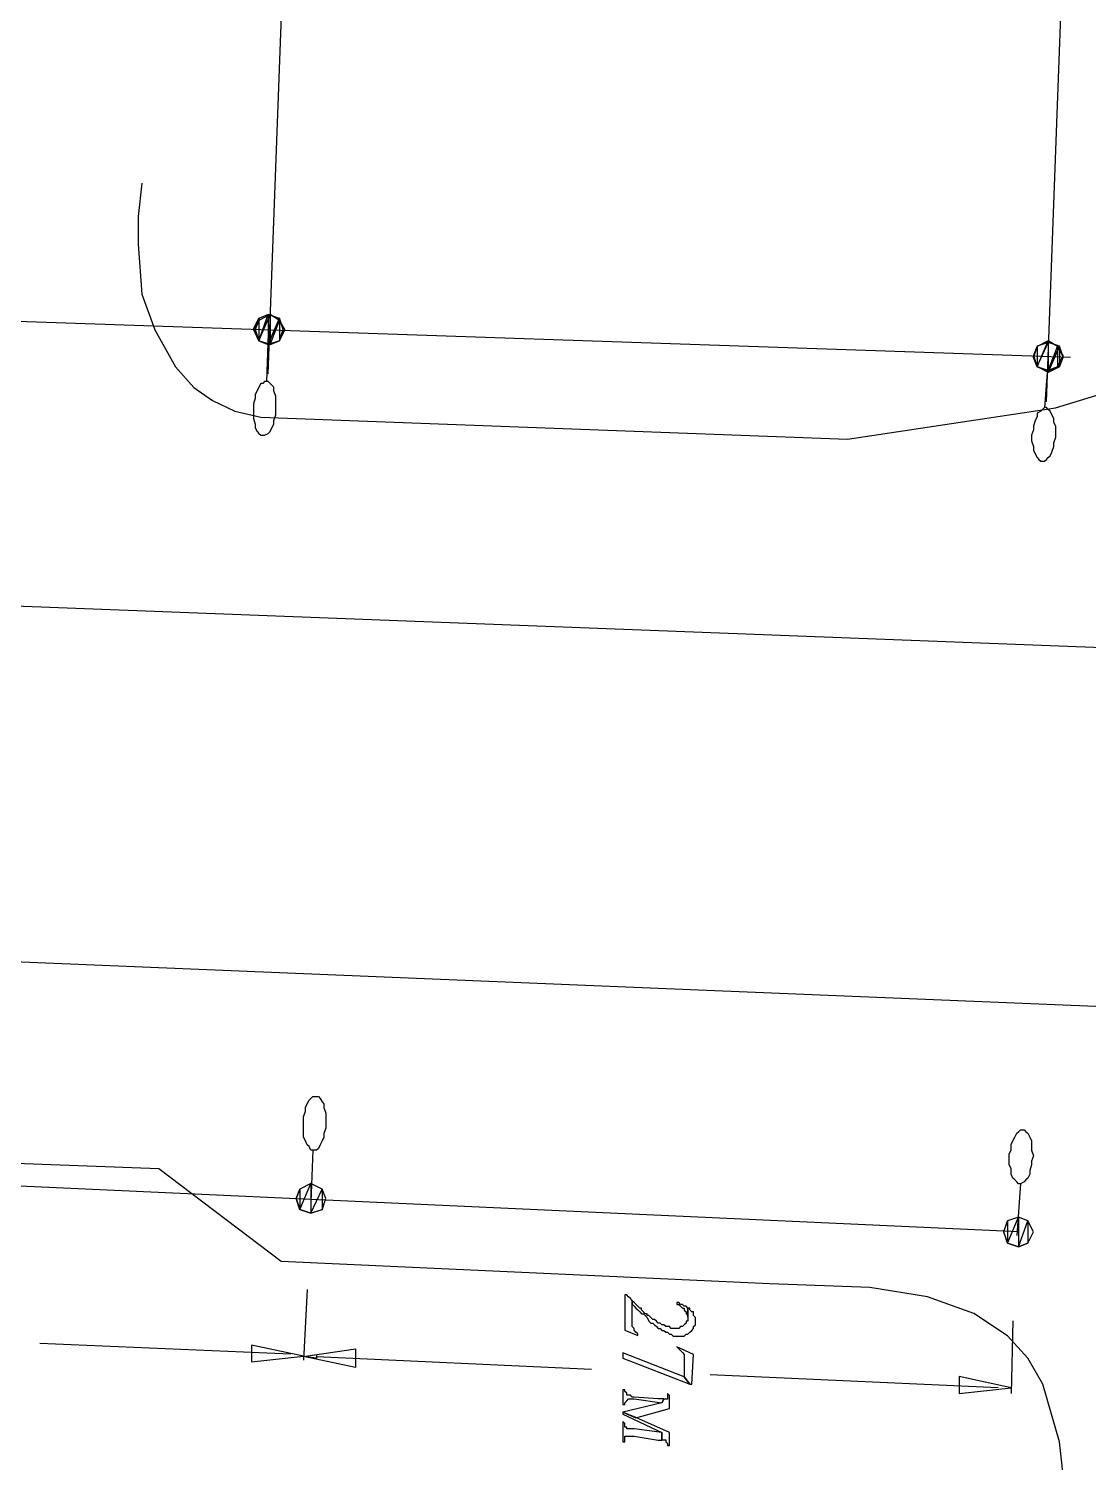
# Model space of a CAD drawing. Extents: x 212106 to 638151, y -1311344 to 1260505.
# Drawn here: x 256034 to 296788, y 480957 to 536109 of the extents above; entities that cross this region are included whole.
import ezdxf

# ---------------------------------------------------------------- set-up
doc = ezdxf.new("R2010")
doc.units = 0
doc.header["$MEASUREMENT"] = 0
doc.layers.add('at_Entity', color=7, linetype='Continuous')

msp = doc.modelspace()

# ---------------------------------------------------------------- linework, layer by layer
at = {"layer": 'at_Entity', "color": 0}
for p, q in [((265248, 522825), (265891, 540032)), ((295176, 521750), (295818, 538958)), ((260391, 530168), (260248, 528883)), ((260248, 528883), (260248, 527820)), ((260248, 527820), (260391, 525891)), ((260391, 525891), (260891, 524526)), ((296103, 523455), (239749, 525386)), ((265319, 525107), (264891, 524888)), ((265319, 525107), (264891, 524888)), ((264891, 524104), (265319, 525107)), ((264891, 524104), (265319, 525107)), ((265319, 525107), (264891, 524888)), ((265319, 525107), (264891, 524888)), ((265319, 525107), (264891, 524888)), ((264891, 524104), (265319, 525107)), ((264891, 524104), (265319, 525107)), ((265319, 525107), (264891, 524888)), ((265319, 525107), (264891, 524888)), ((265319, 525107), (264891, 524888)), ((264891, 524104), (265319, 525107)), ((264891, 524104), (265319, 525107)), ((265319, 525107), (264891, 524888)), ((265319, 525107), (264891, 524888)), ((265319, 525107), (264891, 524888)), ((264891, 524104), (265319, 525107)), ((264891, 524104), (265319, 525107)), ((265319, 525107), (264891, 524888)), ((265249, 525107), (264891, 524965)), ((265249, 525107), (264891, 524965)), ((264891, 524104), (265249, 525107)), ((264891, 524104), (265249, 525107)), ((265249, 525107), (264891, 524965)), ((265249, 525107), (264891, 524965)), ((265249, 525107), (264891, 524965)), ((264891, 524104), (265249, 525107)), ((264891, 524104), (265249, 525107)), ((265249, 525107), (264891, 524965)), ((265677, 524965), (265249, 525107)), ((265677, 524965), (265249, 525107)), ((265249, 525107), (265249, 523962)), ((265249, 525107), (265249, 523962)), ((265677, 524965), (265249, 525107)), ((265677, 524965), (265249, 525107)), ((265677, 524965), (265249, 525107)), ((265249, 525107), (265249, 523962)), ((265249, 525107), (265249, 523962)), ((265677, 524965), (265249, 525107)), ((265677, 524888), (265319, 525107)), ((265677, 524888), (265319, 525107)), ((265319, 525107), (265319, 523962)), ((265319, 525107), (265319, 523962)), ((265677, 524888), (265319, 525107)), ((265677, 524888), (265319, 525107)), ((265677, 524888), (265319, 525107)), ((265319, 525107), (265319, 523962)), ((265319, 525107), (265319, 523962)), ((265677, 524888), (265319, 525107)), ((265677, 524888), (265319, 525107)), ((265677, 524888), (265319, 525107)), ((265319, 525107), (265319, 523962)), ((265319, 525107), (265319, 523962)), ((265677, 524888), (265319, 525107)), ((265677, 524888), (265319, 525107)), ((265677, 524888), (265319, 525107)), ((265319, 525107), (265319, 523962)), ((265319, 525107), (265319, 523962)), ((265677, 524888), (265319, 525107)), ((260891, 524526), (261676, 523096)), ((264677, 524543), (264891, 524967)), ((264677, 524543), (264891, 524967)), ((264891, 524965), (264677, 524541)), ((264891, 524965), (264677, 524541)), ((264891, 524965), (264677, 524541)), ((264891, 524965), (264677, 524541)), ((264891, 524106), (264677, 524543)), ((264891, 524106), (264677, 524543)), ((264677, 524541), (264891, 524104)), ((264677, 524541), (264891, 524104)), ((264677, 524541), (264891, 524104)), ((264677, 524541), (264891, 524104)), ((264747, 524525), (264890, 524885)), ((264747, 524525), (264890, 524885)), ((264747, 524525), (264890, 524885)), ((264747, 524525), (264890, 524885)), ((264890, 524101), (264747, 524525)), ((264890, 524101), (264747, 524525)), ((264890, 524101), (264747, 524525)), ((264890, 524101), (264747, 524525)), ((264891, 524888), (264749, 524541)), ((264891, 524888), (264749, 524541)), ((264891, 524888), (264749, 524541)), ((264891, 524888), (264749, 524541)), ((264891, 524888), (264749, 524541)), ((264891, 524888), (264749, 524541)), ((264891, 524888), (264749, 524541)), ((264891, 524888), (264749, 524541)), ((264749, 524541), (264891, 524104)), ((264749, 524541), (264891, 524104)), ((264749, 524541), (264891, 524104)), ((264749, 524541), (264891, 524104)), ((264749, 524541), (264891, 524104)), ((264749, 524541), (264891, 524104)), ((264749, 524541), (264891, 524104)), ((264749, 524541), (264891, 524104)), ((264890, 524885), (264890, 524101)), ((264890, 524885), (264890, 524101)), ((264890, 524885), (264890, 524101)), ((264890, 524885), (264890, 524101)), ((264891, 524967), (264891, 524106)), ((264891, 524967), (264891, 524106)), ((264891, 524965), (264891, 524104)), ((264891, 524965), (264891, 524104)), ((264891, 524888), (264891, 524104)), ((264891, 524888), (264891, 524104)), ((264891, 524888), (264891, 524104)), ((264891, 524888), (264891, 524104)), ((265248, 523964), (265676, 524967)), ((265248, 523964), (265676, 524967)), ((265249, 523962), (265677, 524965)), ((265249, 523962), (265677, 524965)), ((265319, 523962), (265677, 524888)), ((265319, 523962), (265677, 524888)), ((265319, 523962), (265677, 524888)), ((265319, 523962), (265677, 524888)), ((265319, 523960), (265677, 524885)), ((265319, 523960), (265677, 524885)), ((265319, 523960), (265677, 524885)), ((265319, 523960), (265677, 524885)), ((265820, 524543), (265676, 524967)), ((265676, 524967), (265676, 524106)), ((265676, 524967), (265676, 524106)), ((265820, 524543), (265676, 524967)), ((265676, 524967), (265676, 524106)), ((265676, 524967), (265676, 524106)), ((265676, 524106), (265820, 524543)), ((265676, 524106), (265820, 524543)), ((265819, 524541), (265677, 524965)), ((265819, 524541), (265677, 524965)), ((265819, 524541), (265677, 524965)), ((265819, 524541), (265677, 524965)), ((265891, 524541), (265677, 524888)), ((265891, 524541), (265677, 524888)), ((265891, 524541), (265677, 524888)), ((265891, 524541), (265677, 524888)), ((265891, 524541), (265677, 524888)), ((265891, 524541), (265677, 524888)), ((265891, 524541), (265677, 524888)), ((265891, 524541), (265677, 524888)), ((265890, 524525), (265677, 524885)), ((265677, 524885), (265677, 524101)), ((265677, 524885), (265677, 524101)), ((265890, 524525), (265677, 524885)), ((265677, 524885), (265677, 524101)), ((265677, 524885), (265677, 524101)), ((265890, 524525), (265677, 524885)), ((265677, 524885), (265677, 524101)), ((265677, 524885), (265677, 524101)), ((265890, 524525), (265677, 524885)), ((265677, 524885), (265677, 524101)), ((265677, 524885), (265677, 524101)), ((265677, 524104), (265891, 524541)), ((265677, 524104), (265891, 524541)), ((265677, 524104), (265891, 524541)), ((265677, 524104), (265891, 524541)), ((265677, 524104), (265891, 524541)), ((265677, 524104), (265891, 524541)), ((265677, 524104), (265891, 524541)), ((265677, 524104), (265891, 524541)), ((265677, 524104), (265819, 524541)), ((265677, 524104), (265819, 524541)), ((265677, 524104), (265819, 524541)), ((265677, 524104), (265819, 524541)), ((265677, 524101), (265890, 524525)), ((265677, 524101), (265890, 524525)), ((265677, 524101), (265890, 524525)), ((265677, 524101), (265890, 524525)), ((264891, 524104), (265319, 523962)), ((265319, 523962), (264891, 524104)), ((264891, 524104), (265319, 523962)), ((264891, 524104), (265319, 523962)), ((265319, 523962), (264891, 524104)), ((264891, 524104), (265319, 523962)), ((264891, 524104), (265319, 523962)), ((265319, 523962), (264891, 524104)), ((264891, 524104), (265319, 523962)), ((264891, 524104), (265319, 523962)), ((265319, 523962), (264891, 524104)), ((264891, 524104), (265319, 523962)), ((264891, 524104), (265249, 523962)), ((265249, 523962), (264891, 524104)), ((264891, 524104), (265249, 523962)), ((264891, 524104), (265249, 523962)), ((265249, 523962), (264891, 524104)), ((264891, 524104), (265249, 523962)), ((265248, 524385), (265176, 522534)), ((265676, 524106), (265248, 523964)), ((265676, 524106), (265248, 523964)), ((265249, 523962), (265677, 524104)), ((265249, 523962), (265677, 524104)), ((265249, 523962), (265677, 524104)), ((265249, 523962), (265677, 524104)), ((265249, 523962), (265249, 523962)), ((265249, 523962), (265249, 523962)), ((265249, 523962), (265249, 523962)), ((265319, 523962), (265677, 524104)), ((265319, 523962), (265677, 524104)), ((265319, 523962), (265677, 524104)), ((265319, 523962), (265677, 524104)), ((265319, 523962), (265677, 524104)), ((265319, 523962), (265677, 524104)), ((265319, 523962), (265677, 524104)), ((265319, 523962), (265677, 524104)), ((265677, 524101), (265319, 523960)), ((265677, 524101), (265319, 523960)), ((265677, 524101), (265319, 523960)), ((265677, 524101), (265319, 523960)), ((265319, 523962), (265319, 523962)), ((265319, 523962), (265319, 523962)), ((265319, 523962), (265319, 523962)), ((265319, 523962), (265319, 523962)), ((265319, 523962), (265319, 523962)), ((295246, 524105), (294819, 523887)), ((295246, 524105), (294819, 523887)), ((294819, 523103), (295246, 524105)), ((294819, 523103), (295246, 524105)), ((295246, 524105), (294819, 523887)), ((295246, 524105), (294819, 523887)), ((295246, 524105), (294819, 523887)), ((294819, 523103), (295246, 524105)), ((294819, 523103), (295246, 524105)), ((295246, 524105), (294819, 523887)), ((295248, 524035), (294819, 523894)), ((295248, 524035), (294819, 523894)), ((294819, 523110), (295248, 524035)), ((294819, 523110), (295248, 524035)), ((295248, 524035), (294819, 523894)), ((295248, 524035), (294819, 523894)), ((295248, 524035), (294819, 523894)), ((294819, 523110), (295248, 524035)), ((294819, 523110), (295248, 524035)), ((295248, 524035), (294819, 523894)), ((295248, 524035), (294819, 523894)), ((295248, 524035), (294819, 523894)), ((294819, 523110), (295248, 524035)), ((294819, 523110), (295248, 524035)), ((295248, 524035), (294819, 523894)), ((295248, 524035), (294819, 523894)), ((295248, 524035), (294819, 523894)), ((294819, 523110), (295248, 524035)), ((294819, 523110), (295248, 524035)), ((295248, 524035), (294819, 523894)), ((295604, 523887), (295246, 524105)), ((295604, 523887), (295246, 524105)), ((295246, 524105), (295246, 522962)), ((295246, 524105), (295246, 522962)), ((295604, 523887), (295246, 524105)), ((295604, 523887), (295246, 524105)), ((295604, 523887), (295246, 524105)), ((295246, 524105), (295246, 522962)), ((295246, 524105), (295246, 522962)), ((295604, 523887), (295246, 524105)), ((295676, 523894), (295248, 524035)), ((295676, 523894), (295248, 524035)), ((295248, 524035), (295248, 522892)), ((295248, 524035), (295248, 522892)), ((295676, 523894), (295248, 524035)), ((295676, 523894), (295248, 524035)), ((295676, 523894), (295248, 524035)), ((295248, 524035), (295248, 522892)), ((295248, 524035), (295248, 522892)), ((295676, 523894), (295248, 524035)), ((295676, 523894), (295248, 524035)), ((295676, 523894), (295248, 524035)), ((295248, 524035), (295248, 522892)), ((295248, 524035), (295248, 522892)), ((295676, 523894), (295248, 524035)), ((295676, 523894), (295248, 524035)), ((295676, 523894), (295248, 524035)), ((295248, 524035), (295248, 522892)), ((295248, 524035), (295248, 522892)), ((295676, 523894), (295248, 524035)), ((294675, 523460), (294818, 523884)), ((294675, 523460), (294818, 523884)), ((294675, 523460), (294818, 523884)), ((294675, 523460), (294818, 523884)), ((294675, 523524), (294818, 523884)), ((294675, 523524), (294818, 523884)), ((294818, 523100), (294675, 523524)), ((294818, 523100), (294675, 523524)), ((294818, 523100), (294675, 523460)), ((294818, 523100), (294675, 523460)), ((294818, 523100), (294675, 523460)), ((294818, 523100), (294675, 523460)), ((294819, 523894), (294676, 523470)), ((294819, 523894), (294676, 523470)), ((294819, 523894), (294676, 523470)), ((294819, 523894), (294676, 523470)), ((294819, 523894), (294676, 523470)), ((294819, 523894), (294676, 523470)), ((294819, 523894), (294676, 523470)), ((294819, 523894), (294676, 523470)), ((294819, 523887), (294676, 523540)), ((294819, 523887), (294676, 523540)), ((294819, 523887), (294676, 523540)), ((294819, 523887), (294676, 523540)), ((294676, 523540), (294819, 523103)), ((294676, 523540), (294819, 523103)), ((294676, 523540), (294819, 523103)), ((294676, 523540), (294819, 523103)), ((294676, 523470), (294819, 523110)), ((294676, 523470), (294819, 523110)), ((294676, 523470), (294819, 523110)), ((294676, 523470), (294819, 523110)), ((294676, 523470), (294819, 523110)), ((294676, 523470), (294819, 523110)), ((294676, 523470), (294819, 523110)), ((294676, 523470), (294819, 523110)), ((294818, 523884), (294818, 523100)), ((294818, 523884), (294818, 523100)), ((294818, 523884), (294818, 523100)), ((294818, 523884), (294818, 523100)), ((294818, 523884), (294818, 523100)), ((294818, 523884), (294818, 523100)), ((294819, 523894), (294819, 523110)), ((294819, 523894), (294819, 523110)), ((294819, 523894), (294819, 523110)), ((294819, 523894), (294819, 523110)), ((294819, 523887), (294819, 523103)), ((294819, 523887), (294819, 523103)), ((295248, 523395), (295105, 521533)), ((295246, 522962), (295604, 523887)), ((295246, 522962), (295604, 523887)), ((295247, 522882), (295675, 523884)), ((295247, 522882), (295675, 523884)), ((295247, 522882), (295675, 523884)), ((295247, 522882), (295675, 523884)), ((295247, 522959), (295604, 523884)), ((295247, 522959), (295604, 523884)), ((295248, 522892), (295676, 523894)), ((295248, 522892), (295676, 523894)), ((295248, 522892), (295676, 523894)), ((295248, 522892), (295676, 523894)), ((295818, 523540), (295604, 523887)), ((295818, 523540), (295604, 523887)), ((295818, 523540), (295604, 523887)), ((295818, 523540), (295604, 523887)), ((295817, 523524), (295604, 523884)), ((295604, 523884), (295604, 523100)), ((295604, 523884), (295604, 523100)), ((295817, 523524), (295604, 523884)), ((295604, 523884), (295604, 523100)), ((295604, 523884), (295604, 523100)), ((295604, 523103), (295818, 523540)), ((295604, 523103), (295818, 523540)), ((295604, 523103), (295818, 523540)), ((295604, 523103), (295818, 523540)), ((295604, 523100), (295817, 523524)), ((295604, 523100), (295817, 523524)), ((295817, 523460), (295675, 523884)), ((295675, 523884), (295675, 523100)), ((295675, 523884), (295675, 523100)), ((295817, 523460), (295675, 523884)), ((295675, 523884), (295675, 523100)), ((295675, 523884), (295675, 523100)), ((295817, 523460), (295675, 523884)), ((295675, 523884), (295675, 523100)), ((295675, 523884), (295675, 523100)), ((295817, 523460), (295675, 523884)), ((295675, 523884), (295675, 523100)), ((295675, 523884), (295675, 523100)), ((295675, 523100), (295817, 523460)), ((295675, 523100), (295817, 523460)), ((295675, 523100), (295817, 523460)), ((295675, 523100), (295817, 523460)), ((295818, 523470), (295676, 523894)), ((295818, 523470), (295676, 523894)), ((295818, 523470), (295676, 523894)), ((295818, 523470), (295676, 523894)), ((295818, 523470), (295676, 523894)), ((295818, 523470), (295676, 523894)), ((295818, 523470), (295676, 523894)), ((295818, 523470), (295676, 523894)), ((295676, 523110), (295818, 523470)), ((295676, 523110), (295818, 523470)), ((295676, 523110), (295818, 523470)), ((295676, 523110), (295818, 523470)), ((295676, 523110), (295818, 523470)), ((295676, 523110), (295818, 523470)), ((295676, 523110), (295818, 523470)), ((295676, 523110), (295818, 523470)), ((261676, 523096), (262391, 522309)), ((294819, 523110), (295248, 522892)), ((295248, 522892), (294819, 523110)), ((294819, 523110), (295248, 522892)), ((294819, 523110), (295248, 522892)), ((295248, 522892), (294819, 523110)), ((294819, 523110), (295248, 522892)), ((294819, 523110), (295248, 522892)), ((295248, 522892), (294819, 523110)), ((294819, 523110), (295248, 522892)), ((294819, 523110), (295248, 522892)), ((295248, 522892), (294819, 523110)), ((294819, 523110), (295248, 522892)), ((294819, 523103), (295246, 522962)), ((295246, 522962), (294819, 523103)), ((294819, 523103), (295246, 522962)), ((294819, 523103), (295246, 522962)), ((295246, 522962), (294819, 523103)), ((294819, 523103), (295246, 522962)), ((295246, 522962), (295604, 523103)), ((295246, 522962), (295604, 523103)), ((295246, 522962), (295604, 523103)), ((295246, 522962), (295604, 523103)), ((295246, 522962), (295246, 522962)), ((295246, 522962), (295246, 522962)), ((295246, 522962), (295246, 522962)), ((295675, 523100), (295247, 522882)), ((295675, 523100), (295247, 522882)), ((295675, 523100), (295247, 522882)), ((295675, 523100), (295247, 522882)), ((295604, 523100), (295247, 522959)), ((295604, 523100), (295247, 522959)), ((295248, 522892), (295676, 523110)), ((295248, 522892), (295676, 523110)), ((295248, 522892), (295676, 523110)), ((295248, 522892), (295676, 523110)), ((295248, 522892), (295676, 523110)), ((295248, 522892), (295676, 523110)), ((295248, 522892), (295676, 523110)), ((295248, 522892), (295676, 523110)), ((295248, 522892), (295248, 522892)), ((295248, 522892), (295248, 522892)), ((295248, 522892), (295248, 522892)), ((295248, 522892), (295248, 522892)), ((295248, 522892), (295248, 522892)), ((262391, 522309), (263105, 521810)), ((264890, 522315), (264820, 522174)), ((264962, 522457), (264890, 522315)), ((265034, 522457), (264962, 522457)), ((265105, 522534), (265034, 522457)), ((265247, 522534), (265105, 522534)), ((265319, 522457), (265247, 522534)), ((265391, 522392), (265319, 522457)), ((265462, 522315), (265391, 522392)), ((265462, 522174), (265462, 522315)), ((295532, 521522), (299675, 522807)), ((263105, 521810), (263961, 521390)), ((264748, 521892), (264676, 521673)), ((264820, 522174), (264748, 522033)), ((264748, 522033), (264748, 521892)), ((265534, 521956), (265462, 522174)), ((265534, 521815), (265534, 521956)), ((265534, 521609), (265534, 521815)), ((263961, 521390), (264961, 521167)), ((264676, 521673), (264676, 521468)), ((264676, 521468), (264676, 521250)), ((264676, 521250), (264676, 521108)), ((265462, 521031), (265534, 521250)), ((265534, 521391), (265534, 521609)), ((265534, 521250), (265534, 521391)), ((287532, 520314), (295532, 521522)), ((294962, 521391), (294818, 521314)), ((294818, 521314), (294818, 521173)), ((295032, 521455), (294962, 521391)), ((295104, 521532), (295032, 521455)), ((295176, 521532), (295104, 521532)), ((295247, 521455), (295176, 521532)), ((295319, 521391), (295247, 521455)), ((295389, 521250), (295319, 521391)), ((295461, 521109), (295389, 521250)), ((264676, 521108), (264748, 520890)), ((264748, 520890), (264748, 520749)), ((264748, 520749), (264820, 520608)), ((264961, 521167), (287532, 520314)), ((265319, 520608), (265391, 520749)), ((265391, 520749), (265462, 520890)), ((265462, 520890), (265462, 521031)), ((294676, 520672), (294604, 520467)), ((294747, 521032), (294676, 520814)), ((294676, 520814), (294676, 520672)), ((294818, 521173), (294747, 521032)), ((295461, 520955), (295461, 521109)), ((295533, 520814), (295461, 520955)), ((295533, 520608), (295533, 520814)), ((264820, 520608), (264890, 520530)), ((264890, 520530), (264962, 520466)), ((264962, 520466), (265034, 520466)), ((265034, 520466), (265105, 520466)), ((265034, 520466), (265034, 520466)), ((265105, 520466), (265247, 520530)), ((265247, 520530), (265319, 520608)), ((294604, 520467), (294604, 520249)), ((294604, 520249), (294676, 520031)), ((295461, 520172), (295533, 520390)), ((295461, 520031), (295461, 520172)), ((295533, 520390), (295533, 520608)), ((294676, 520031), (294676, 519890)), ((294676, 519890), (294747, 519748)), ((294747, 519748), (294818, 519607)), ((294818, 519607), (294890, 519530)), ((294890, 519530), (294962, 519466)), ((295104, 519466), (295176, 519530)), ((295176, 519530), (295247, 519607)), ((295247, 519607), (295319, 519671)), ((295319, 519671), (295389, 519813)), ((295389, 519813), (295461, 520031)), ((294962, 519466), (295032, 519466)), ((295032, 519466), (295104, 519466)), ((295032, 519466), (295032, 519466)), ((254177, 513962), (305962, 511966)), ((280248, 499181), (242463, 500755)), ((309675, 497966), (280248, 499181)), ((266677, 494603), (266748, 494743)), ((266748, 494743), (266820, 494895)), ((266820, 494895), (266891, 494958)), ((266891, 494958), (266962, 495034)), ((266962, 495034), (267034, 495034)), ((267034, 495034), (267176, 495034)), ((267034, 495034), (267034, 495034)), ((267176, 495034), (267248, 494958)), ((267248, 494958), (267319, 494819)), ((267319, 494819), (267391, 494743)), ((267391, 494743), (267391, 494603)), ((266606, 494248), (266677, 494464)), ((266606, 494033), (266606, 494248)), ((266677, 494464), (266677, 494603)), ((267391, 494603), (267462, 494388)), ((267462, 494388), (267462, 494248)), ((267462, 494248), (267462, 494033)), ((266606, 493894), (266606, 494033)), ((266606, 493678), (266606, 493894)), ((266606, 493463), (266606, 493678)), ((267462, 493818), (267391, 493602)), ((267462, 494033), (267462, 493818)), ((293962, 493462), (294033, 493614)), ((294033, 493614), (294105, 493677)), ((294105, 493677), (294176, 493753)), ((294176, 493753), (294247, 493753)), ((294247, 493753), (294319, 493753)), ((294247, 493753), (294247, 493753)), ((294319, 493753), (294390, 493677)), ((294390, 493677), (294462, 493614)), ((294462, 493614), (294533, 493462)), ((294104, 489822), (215964, 493392)), ((261034, 492253), (233963, 493254)), ((266677, 493323), (266606, 493463)), ((266748, 493171), (266677, 493323)), ((266820, 493108), (266748, 493171)), ((266891, 492969), (266820, 493108)), ((267248, 493171), (267176, 493032)), ((267319, 493323), (267248, 493171)), ((267391, 493463), (267319, 493323)), ((267391, 493602), (267391, 493463)), ((293819, 493183), (293890, 493323)), ((293819, 492968), (293819, 493183)), ((293890, 493323), (293962, 493462)), ((294533, 493462), (294604, 493323)), ((294604, 493323), (294604, 493107)), ((294604, 493107), (294604, 492968)), ((266962, 492969), (266891, 492969)), ((266962, 492962), (266891, 490962)), ((267034, 492969), (266962, 492969)), ((267105, 492969), (267034, 492969)), ((267176, 493032), (267105, 492969)), ((293748, 492829), (293819, 492968)), ((293748, 492614), (293748, 492829)), ((293748, 492398), (293748, 492614)), ((294604, 492968), (294676, 492753)), ((294676, 492753), (294604, 492538)), ((294604, 492538), (294604, 492398)), ((265749, 488681), (261034, 492253)), ((293819, 492259), (293748, 492398)), ((293819, 492044), (293819, 492259)), ((293890, 491892), (293819, 492044)), ((294533, 492044), (294462, 491892)), ((294604, 492398), (294533, 492183)), ((294533, 492183), (294533, 492044)), ((266319, 491106), (266462, 491460)), ((266319, 491106), (266462, 491460)), ((266463, 491466), (266320, 491112)), ((266463, 491466), (266320, 491112)), ((266463, 491466), (266320, 491112)), ((266463, 491466), (266320, 491112)), ((266462, 491460), (266462, 490675)), ((266462, 491460), (266462, 490675)), ((266892, 491681), (266463, 491466)), ((266892, 491681), (266463, 491466)), ((266463, 490682), (266892, 491681)), ((266463, 490682), (266892, 491681)), ((266892, 491681), (266463, 491466)), ((266892, 491681), (266463, 491466)), ((266892, 491681), (266463, 491466)), ((266463, 490682), (266892, 491681)), ((266463, 490682), (266892, 491681)), ((266892, 491681), (266463, 491466)), ((266463, 491466), (266463, 490682)), ((266463, 491466), (266463, 490682)), ((266891, 490536), (267320, 491460)), ((266891, 490536), (267320, 491460)), ((267319, 491466), (266892, 491681)), ((267319, 491466), (266892, 491681)), ((266892, 491681), (266892, 490542)), ((266892, 491681), (266892, 490542)), ((267319, 491466), (266892, 491681)), ((267319, 491466), (266892, 491681)), ((267319, 491466), (266892, 491681)), ((266892, 491681), (266892, 490542)), ((266892, 491681), (266892, 490542)), ((267319, 491466), (266892, 491681)), ((266892, 490542), (267319, 491466)), ((266892, 490542), (267319, 491466)), ((267462, 491112), (267319, 491466)), ((267462, 491112), (267319, 491466)), ((267462, 491112), (267319, 491466)), ((267462, 491112), (267319, 491466)), ((267462, 491106), (267320, 491460)), ((267320, 491460), (267320, 490675)), ((267320, 491460), (267320, 490675)), ((267462, 491106), (267320, 491460)), ((267320, 491460), (267320, 490675)), ((267320, 491460), (267320, 490675)), ((293962, 491828), (293890, 491892)), ((294033, 491752), (293962, 491828)), ((294105, 491676), (294033, 491752)), ((294176, 491681), (294033, 489682)), ((294176, 491676), (294105, 491676)), ((294319, 491752), (294176, 491676)), ((294390, 491828), (294319, 491752)), ((294462, 491892), (294390, 491828)), ((266462, 490675), (266319, 491106)), ((266462, 490675), (266319, 491106)), ((266320, 491112), (266463, 490682)), ((266320, 491112), (266463, 490682)), ((266320, 491112), (266463, 490682)), ((266320, 491112), (266463, 490682)), ((267319, 490682), (267462, 491112)), ((267319, 490682), (267462, 491112)), ((267319, 490682), (267462, 491112)), ((267319, 490682), (267462, 491112)), ((267320, 490675), (267462, 491106)), ((267320, 490675), (267462, 491106)), ((266463, 490682), (266892, 490542)), ((266892, 490542), (266463, 490682)), ((266463, 490682), (266892, 490542)), ((266463, 490682), (266892, 490542)), ((266892, 490542), (266463, 490682)), ((266463, 490682), (266892, 490542)), ((267320, 490675), (266891, 490536)), ((267320, 490675), (266891, 490536)), ((266892, 490542), (267319, 490682)), ((266892, 490542), (267319, 490682)), ((266892, 490542), (267319, 490682)), ((266892, 490542), (267319, 490682)), ((266892, 490542), (266892, 490542)), ((266892, 490542), (266892, 490542)), ((266892, 490542), (266892, 490542)), ((294103, 490389), (293675, 490250)), ((294103, 490389), (293675, 490250)), ((293675, 489390), (294103, 490389)), ((293675, 489390), (294103, 490389)), ((294103, 490389), (293675, 490250)), ((294103, 490389), (293675, 490250)), ((294103, 490389), (293675, 490250)), ((293675, 489390), (294103, 490389)), ((293675, 489390), (294103, 490389)), ((294103, 490389), (293675, 490250)), ((294461, 490250), (294103, 490389)), ((294461, 490250), (294103, 490389)), ((294103, 490389), (294103, 489251)), ((294103, 490389), (294103, 489251)), ((294461, 490250), (294103, 490389)), ((294461, 490250), (294103, 490389)), ((294461, 490250), (294103, 490389)), ((294103, 490389), (294103, 489251)), ((294103, 490389), (294103, 489251)), ((294461, 490250), (294103, 490389)), ((293675, 490250), (293532, 489820)), ((293675, 490250), (293532, 489820)), ((293675, 490250), (293532, 489820)), ((293675, 490250), (293532, 489820)), ((293532, 489820), (293675, 489390)), ((293532, 489820), (293675, 489390)), ((293532, 489820), (293675, 489390)), ((293532, 489820), (293675, 489390)), ((293533, 489819), (293676, 490249)), ((293533, 489819), (293676, 490249)), ((293676, 489389), (293533, 489819)), ((293676, 489389), (293533, 489819)), ((293675, 490250), (293675, 489390)), ((293675, 490250), (293675, 489390)), ((293676, 490249), (293676, 489389)), ((293676, 490249), (293676, 489389)), ((294103, 489251), (294461, 490250)), ((294103, 489251), (294461, 490250)), ((294104, 489250), (294461, 490249)), ((294104, 489250), (294461, 490249)), ((294675, 489820), (294461, 490250)), ((294675, 489820), (294461, 490250)), ((294675, 489820), (294461, 490250)), ((294675, 489820), (294461, 490250)), ((294676, 489819), (294461, 490249)), ((294461, 490249), (294461, 489389)), ((294461, 490249), (294461, 489389)), ((294676, 489819), (294461, 490249)), ((294461, 490249), (294461, 489389)), ((294461, 490249), (294461, 489389)), ((294461, 489390), (294675, 489820)), ((294461, 489390), (294675, 489820)), ((294461, 489390), (294675, 489820)), ((294461, 489390), (294675, 489820)), ((294461, 489389), (294676, 489819)), ((294461, 489389), (294676, 489819)), ((293675, 489390), (294103, 489251)), ((294103, 489251), (293675, 489390)), ((293675, 489390), (294103, 489251)), ((293675, 489390), (294103, 489251)), ((294103, 489251), (293675, 489390)), ((293675, 489390), (294103, 489251)), ((294103, 489251), (294461, 489390)), ((294103, 489251), (294461, 489390)), ((294103, 489251), (294461, 489390)), ((294103, 489251), (294461, 489390)), ((294103, 489251), (294103, 489251)), ((294103, 489251), (294103, 489251)), ((294103, 489251), (294103, 489251)), ((294461, 489389), (294104, 489250)), ((294461, 489389), (294104, 489250)), ((284534, 487819), (265749, 488681)), ((266748, 487606), (266605, 484891)), ((288390, 487680), (284534, 487819)), ((290604, 487325), (288390, 487680)), ((279034, 487397), (278962, 487397)), ((278962, 487397), (278962, 486046)), ((279105, 487321), (279034, 487397)), ((279177, 487258), (279105, 487321)), ((279248, 487182), (279177, 487258)), ((279248, 487043), (279248, 487182)), ((279319, 487100), (279248, 487175)), ((279248, 487175), (279248, 487036)), ((279248, 486399), (279248, 487043)), ((279248, 487036), (279319, 486961)), ((279391, 487036), (279319, 487100)), ((279461, 486961), (279391, 487036)), ((281033, 487105), (280961, 487105)), ((280961, 487105), (280961, 487030)), ((280961, 487030), (280961, 487030)), ((280961, 487030), (281033, 487030)), ((281105, 487030), (281033, 487105)), ((281033, 487030), (281105, 486967)), ((281176, 487030), (281105, 487030)), ((281248, 486967), (281176, 487030)), ((292390, 486679), (290604, 487325)), ((279319, 486961), (279319, 486961)), ((279319, 486961), (279391, 486885)), ((279391, 486885), (279391, 486885)), ((279391, 486885), (279461, 486822)), ((279533, 486885), (279461, 486961)), ((279461, 486822), (279533, 486746)), ((279604, 486885), (279533, 486885)), ((279533, 486746), (279604, 486670)), ((279604, 486822), (279604, 486885)), ((279676, 486746), (279604, 486822)), ((279604, 486670), (279676, 486670)), ((279748, 486670), (279676, 486746)), ((279676, 486670), (279748, 486607)), ((279818, 486670), (279748, 486670)), ((279748, 486607), (279818, 486532)), ((279818, 486607), (279818, 486670)), ((279890, 486607), (279818, 486607)), ((279818, 486532), (279890, 486393)), ((279961, 486532), (279890, 486607)), ((280033, 486456), (279961, 486532)), ((280105, 486456), (280033, 486456)), ((280033, 486456), (280033, 486456)), ((280176, 486393), (280105, 486456)), ((281105, 486967), (281176, 486891)), ((281176, 486891), (281248, 486891)), ((281318, 486967), (281248, 486967)), ((281248, 486891), (281248, 486815)), ((281248, 486815), (281318, 486752)), ((281390, 486891), (281318, 486967)), ((281318, 486752), (281318, 486676)), ((281318, 486676), (281390, 486601)), ((281390, 486537), (281390, 486891)), ((281462, 486885), (281390, 486885)), ((281390, 486885), (281390, 486532)), ((281390, 486601), (281390, 486601)), ((281390, 486601), (281390, 486537)), ((281390, 486532), (281390, 486456)), ((281390, 486456), (281390, 486393)), ((281462, 486822), (281462, 486885)), ((281533, 486746), (281462, 486822)), ((281605, 486746), (281533, 486746)), ((281605, 486670), (281605, 486746)), ((281605, 486607), (281605, 486670)), ((281675, 486532), (281605, 486607)), ((281675, 486456), (281675, 486532)), ((281675, 486393), (281675, 486456)), ((293676, 485818), (292390, 486679)), ((278962, 486046), (279462, 485831)), ((279248, 486323), (279248, 486399)), ((279248, 486248), (279248, 486323)), ((279248, 486185), (279248, 486248)), ((279320, 486109), (279248, 486185)), ((279248, 486185), (279248, 486185)), ((279320, 486046), (279320, 486109)), ((279390, 485970), (279320, 486046)), ((279320, 486046), (279320, 486046)), ((279462, 485894), (279390, 485970)), ((279462, 485831), (279462, 485894)), ((279462, 485894), (279462, 485894)), ((279890, 486393), (279890, 486393)), ((279890, 486393), (279961, 486317)), ((279961, 486317), (280033, 486317)), ((280033, 486317), (280105, 486241)), ((280105, 486241), (280176, 486178)), ((280248, 486317), (280176, 486393)), ((280176, 486178), (280248, 486102)), ((280318, 486317), (280248, 486317)), ((280248, 486102), (280318, 486102)), ((280390, 486241), (280318, 486317)), ((280318, 486102), (280390, 486027)), ((280461, 486241), (280390, 486241)), ((280390, 486027), (280461, 486027)), ((280533, 486178), (280461, 486241)), ((280461, 486027), (280533, 485963)), ((280605, 486178), (280533, 486178)), ((280533, 485963), (280533, 485963)), ((280533, 485963), (280605, 485963)), ((280676, 486178), (280605, 486178)), ((280605, 485963), (280676, 485888)), ((280748, 486102), (280676, 486178)), ((280676, 485888), (280748, 485888)), ((280818, 486102), (280748, 486102)), ((280748, 485888), (280818, 485812)), ((280890, 486102), (280818, 486102)), ((280818, 486102), (280818, 486102)), ((280962, 486102), (280890, 486102)), ((281033, 486102), (280962, 486102)), ((281105, 486178), (281033, 486102)), ((281175, 486178), (281105, 486178)), ((281247, 486241), (281175, 486178)), ((281175, 486178), (281175, 486178)), ((281318, 486317), (281247, 486241)), ((281247, 485812), (281318, 485888)), ((281390, 486393), (281318, 486393)), ((281318, 486393), (281318, 486317)), ((281318, 485888), (281390, 485888)), ((281390, 485888), (281462, 485963)), ((281462, 485963), (281533, 486027)), ((281462, 485963), (281462, 485963)), ((281533, 486027), (281605, 486102)), ((281605, 486178), (281675, 486241)), ((281605, 486102), (281605, 486178)), ((281605, 486102), (281605, 486102)), ((281675, 486317), (281675, 486393)), ((281675, 486241), (281675, 486317)), ((293890, 486394), (293818, 483604)), ((266106, 485115), (256463, 485533)), ((264605, 485464), (264605, 484821)), ((266605, 485035), (264605, 485464)), ((280818, 485812), (280890, 485812)), ((280890, 485812), (280962, 485812)), ((281605, 485104), (280961, 485394)), ((280961, 485394), (280961, 485394)), ((280961, 485394), (281033, 485318)), ((280962, 485812), (280962, 485812)), ((280962, 485812), (281033, 485812)), ((281033, 485812), (281105, 485812)), ((281105, 485812), (281175, 485812)), ((281175, 485812), (281247, 485812)), ((294461, 484969), (293676, 485818)), ((264605, 484821), (266605, 485035)), ((266604, 485027), (267105, 485103)), ((267105, 484964), (266604, 485027)), ((266605, 485034), (268606, 485324)), ((268606, 484605), (266605, 485034)), ((267105, 485103), (267105, 484964)), ((267105, 485030), (277676, 484538)), ((268606, 485324), (268606, 484605)), ((281246, 484240), (278889, 485173)), ((278889, 485173), (278889, 484958)), ((278889, 484958), (281461, 483962)), ((281033, 485318), (281105, 485255)), ((281105, 485255), (281105, 485255)), ((281105, 485255), (281176, 485180)), ((281176, 485180), (281248, 485104)), ((281248, 485104), (281248, 485104)), ((281248, 485104), (281248, 485041)), ((281248, 485041), (281248, 485041)), ((281248, 485041), (281248, 484965)), ((281248, 484965), (281248, 484826)), ((281248, 484826), (281248, 484246)), ((281533, 483969), (281605, 485104)), ((295033, 483968), (294461, 484969)), ((281461, 483962), (281246, 484240)), ((281248, 484246), (281462, 483969)), ((293318, 483818), (282248, 484323)), ((291819, 484253), (291819, 483610)), ((293819, 483824), (291819, 484253)), ((278962, 483752), (278890, 483752)), ((278890, 483752), (278890, 483185)), ((278962, 483677), (278962, 483752)), ((281462, 483969), (281533, 483969)), ((291819, 483610), (293819, 483824)), ((295676, 481751), (295033, 483968)), ((280390, 483248), (278890, 482883)), ((278890, 483185), (278962, 483185)), ((279034, 483614), (278962, 483677)), ((278962, 483248), (279034, 483324)), ((278962, 483185), (278962, 483248)), ((278962, 483185), (278962, 483185)), ((279034, 483538), (279034, 483614)), ((279105, 483538), (279034, 483538)), ((279034, 483538), (279034, 483538)), ((279034, 483324), (279105, 483400)), ((279034, 483324), (279034, 483324)), ((279177, 483538), (279105, 483538)), ((279105, 483400), (279105, 483400)), ((279105, 483400), (279105, 483400)), ((279105, 483400), (279248, 483400)), ((279248, 483463), (279177, 483538)), ((279319, 483463), (279248, 483463)), ((279248, 483400), (279319, 483400)), ((280248, 483400), (279319, 483463)), ((279319, 483400), (280390, 483248)), ((280390, 483400), (280248, 483400)), ((280462, 483400), (280390, 483400)), ((280390, 483248), (280462, 483400)), ((280462, 483387), (280390, 483248)), ((280532, 483387), (280462, 483387)), ((280604, 483387), (280532, 483387)), ((280532, 483387), (280532, 483387)), ((280676, 483525), (280604, 483601)), ((280604, 483601), (280604, 483525)), ((280604, 483525), (280604, 483462)), ((280604, 483462), (280604, 483387)), ((280604, 483387), (280604, 483387)), ((280676, 483034), (280676, 483525)), ((278890, 482883), (279389, 482669)), ((279391, 482677), (278891, 482891)), ((278891, 482891), (278891, 482815)), ((278891, 482815), (280390, 482110)), ((279389, 482669), (280676, 483034)), ((280676, 482110), (279391, 482677)), ((278961, 482454), (278890, 482530)), ((278890, 482530), (278890, 481749)), ((278961, 482391), (278961, 482454)), ((278961, 482316), (278961, 482391)), ((279033, 482316), (278961, 482316)), ((279033, 482240), (279033, 482316)), ((279105, 482240), (279033, 482240)), ((279247, 482240), (279105, 482240)), ((279319, 482240), (279247, 482240)), ((280391, 482102), (279319, 482240)), ((280390, 482110), (280390, 481820)), ((280391, 481812), (280391, 482102)), ((280676, 481606), (280676, 482110)), ((278890, 481749), (278961, 481749)), ((278961, 481888), (278961, 481963)), ((278961, 481963), (279033, 481963)), ((278961, 481812), (278961, 481888)), ((278961, 481749), (278961, 481812)), ((278961, 481749), (278961, 481749)), ((279033, 481963), (279033, 481963)), ((279033, 481963), (279105, 481963)), ((279105, 481963), (279175, 481963)), ((279175, 481963), (279319, 481963)), ((279319, 481963), (280247, 481812)), ((280247, 481812), (280247, 481812)), ((280247, 481812), (280391, 481812)), ((280390, 481820), (280462, 481820)), ((280462, 481820), (280462, 481820)), ((280462, 481820), (280533, 481820)), ((280533, 481820), (280533, 481745)), ((280533, 481745), (280533, 481745)), ((280533, 481745), (280604, 481682)), ((280604, 481682), (280604, 481606)), ((280604, 481606), (280676, 481606)), ((295890, 479889), (295676, 481751))]:
    msp.add_line(p, q, dxfattribs=at)

doc.saveas('drawing.dxf')
